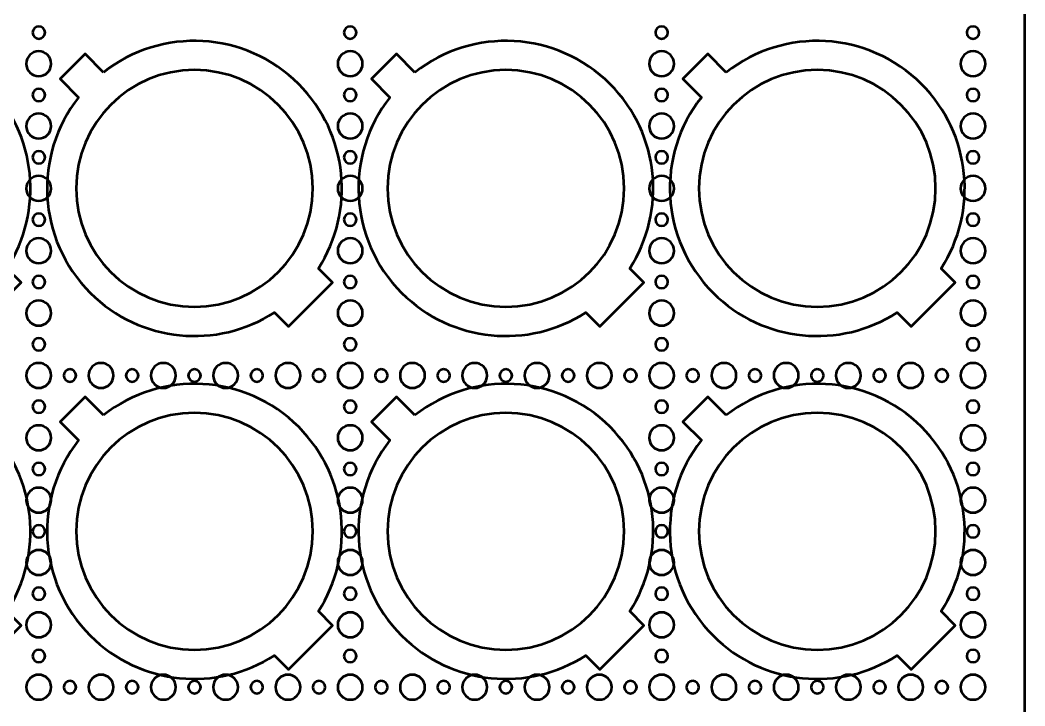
# Model space of a CAD drawing. Header units: centimetres. Extents: x -25 to 25, y -21 to 21.
# Drawn here: x 0.8 to 25, y -4.2 to 12.3 of the extents above; entities that cross this region are included whole.
import ezdxf

# ---------------------------------------------------------------- set-up
doc = ezdxf.new("R2010")
doc.units = ezdxf.units.CM
doc.header["$MEASUREMENT"] = 0
doc.layers.add('Layer 1', color=7, linetype='Continuous')

msp = doc.modelspace()

# ---------------------------------------------------------------- linework, layer by layer
at = {"layer": 'Layer 1', "lineweight": 53}
msp.add_lwpolyline([(-25, -21), (25, -21), (25, 21), (-25, 21), (-25, -21)], close=True, dxfattribs=at)
at = {"layer": 'Layer 1', "color": 5, "lineweight": 53}
for points in [[(-4.69173, 11.04277), (-3.29855, 12.13891), (-1.27441, 12.04488), (0.01024, 10.76023), (0.01024, 10.76023), (1.21464, 9.55583), (1.37247, 7.70146), (0.48425, 6.32641), (0.48425, 6.32641), (0.48425, 6.32641), (0.8234, 5.98726), (0.8234, 5.98726), (0.8234, 5.98726), (0.8234, 5.98726), (-0.23726, 4.9266), (-0.23726, 4.9266), (-0.23726, 4.9266), (-0.23726, 4.9266), (-0.57641, 5.26575), (-0.57641, 5.26575), (-0.57641, 5.26575), (-1.95146, 4.37753), (-3.80582, 4.53538), (-5.01022, 5.73977), (-5.01022, 5.73977), (-6.29487, 7.02442), (-6.38891, 9.04855), (-5.29277, 10.44173), (-5.29277, 10.44173), (-5.29277, 10.44173), (-5.735, 10.88396), (-5.735, 10.88396), (-5.735, 10.88396), (-5.735, 10.88396), (-5.13396, 11.485), (-5.13396, 11.485), (-5.13396, 11.485), (-5.13396, 11.485), (-4.69173, 11.04277), (-4.69173, 11.04277)], [(2.80827, 11.04277), (4.20145, 12.13891), (6.22559, 12.04488), (7.51024, 10.76023), (7.51024, 10.76023), (8.71464, 9.55583), (8.87247, 7.70146), (7.98425, 6.32641), (7.98425, 6.32641), (7.98425, 6.32641), (8.3234, 5.98726), (8.3234, 5.98726), (8.3234, 5.98726), (8.3234, 5.98726), (7.26274, 4.9266), (7.26274, 4.9266), (7.26274, 4.9266), (7.26274, 4.9266), (6.92359, 5.26575), (6.92359, 5.26575), (6.92359, 5.26575), (5.54854, 4.37753), (3.69418, 4.53538), (2.48978, 5.73977), (2.48978, 5.73977), (1.20513, 7.02442), (1.11109, 9.04855), (2.20723, 10.44173), (2.20723, 10.44173), (2.20723, 10.44173), (1.765, 10.88396), (1.765, 10.88396), (1.765, 10.88396), (1.765, 10.88396), (2.36604, 11.485), (2.36604, 11.485), (2.36604, 11.485), (2.36604, 11.485), (2.80827, 11.04277), (2.80827, 11.04277)], [(10.30827, 11.04277), (11.70145, 12.13891), (13.72559, 12.04488), (15.01024, 10.76023), (15.01024, 10.76023), (16.21464, 9.55583), (16.37247, 7.70146), (15.48425, 6.32641), (15.48425, 6.32641), (15.48425, 6.32641), (15.8234, 5.98726), (15.8234, 5.98726), (15.8234, 5.98726), (15.8234, 5.98726), (14.76274, 4.9266), (14.76274, 4.9266), (14.76274, 4.9266), (14.76274, 4.9266), (14.42359, 5.26575), (14.42359, 5.26575), (14.42359, 5.26575), (13.04854, 4.37753), (11.19418, 4.53538), (9.98978, 5.73977), (9.98978, 5.73977), (8.70513, 7.02442), (8.61109, 9.04855), (9.70723, 10.44173), (9.70723, 10.44173), (9.70723, 10.44173), (9.265, 10.88396), (9.265, 10.88396), (9.265, 10.88396), (9.265, 10.88396), (9.86604, 11.485), (9.86604, 11.485), (9.86604, 11.485), (9.86604, 11.485), (10.30827, 11.04277), (10.30827, 11.04277)], [(17.80827, 11.04277), (19.20145, 12.13891), (21.22559, 12.04488), (22.51024, 10.76023), (22.51024, 10.76023), (23.71464, 9.55583), (23.87247, 7.70146), (22.98425, 6.32641), (22.98425, 6.32641), (22.98425, 6.32641), (23.3234, 5.98726), (23.3234, 5.98726), (23.3234, 5.98726), (23.3234, 5.98726), (22.26274, 4.9266), (22.26274, 4.9266), (22.26274, 4.9266), (22.26274, 4.9266), (21.92359, 5.26575), (21.92359, 5.26575), (21.92359, 5.26575), (20.54854, 4.37753), (18.69418, 4.53538), (17.48978, 5.73977), (17.48978, 5.73977), (16.20513, 7.02442), (16.11109, 9.04855), (17.20723, 10.44173), (17.20723, 10.44173), (17.20723, 10.44173), (16.765, 10.88396), (16.765, 10.88396), (16.765, 10.88396), (16.765, 10.88396), (17.36604, 11.485), (17.36604, 11.485), (17.36604, 11.485), (17.36604, 11.485), (17.80827, 11.04277), (17.80827, 11.04277)], [(-4.69173, 2.79277), (-3.29855, 3.88891), (-1.27441, 3.79488), (0.01024, 2.51023), (0.01024, 2.51023), (1.21464, 1.30583), (1.37247, -0.54854), (0.48425, -1.92359), (0.48425, -1.92359), (0.48425, -1.92359), (0.8234, -2.26274), (0.8234, -2.26274), (0.8234, -2.26274), (0.8234, -2.26274), (-0.23726, -3.3234), (-0.23726, -3.3234), (-0.23726, -3.3234), (-0.23726, -3.3234), (-0.57641, -2.98425), (-0.57641, -2.98425), (-0.57641, -2.98425), (-1.95146, -3.87247), (-3.80582, -3.71462), (-5.01022, -2.51023), (-5.01022, -2.51023), (-6.29487, -1.22558), (-6.38891, 0.79855), (-5.29277, 2.19173), (-5.29277, 2.19173), (-5.29277, 2.19173), (-5.735, 2.63396), (-5.735, 2.63396), (-5.735, 2.63396), (-5.735, 2.63396), (-5.13396, 3.235), (-5.13396, 3.235), (-5.13396, 3.235), (-5.13396, 3.235), (-4.69173, 2.79277), (-4.69173, 2.79277)], [(2.80827, 2.79277), (4.20145, 3.88891), (6.22559, 3.79488), (7.51024, 2.51023), (7.51024, 2.51023), (8.71464, 1.30583), (8.87247, -0.54854), (7.98425, -1.92359), (7.98425, -1.92359), (7.98425, -1.92359), (8.3234, -2.26274), (8.3234, -2.26274), (8.3234, -2.26274), (8.3234, -2.26274), (7.26274, -3.3234), (7.26274, -3.3234), (7.26274, -3.3234), (7.26274, -3.3234), (6.92359, -2.98425), (6.92359, -2.98425), (6.92359, -2.98425), (5.54854, -3.87247), (3.69418, -3.71462), (2.48978, -2.51023), (2.48978, -2.51023), (1.20513, -1.22558), (1.11109, 0.79855), (2.20723, 2.19173), (2.20723, 2.19173), (2.20723, 2.19173), (1.765, 2.63396), (1.765, 2.63396), (1.765, 2.63396), (1.765, 2.63396), (2.36604, 3.235), (2.36604, 3.235), (2.36604, 3.235), (2.36604, 3.235), (2.80827, 2.79277), (2.80827, 2.79277)], [(10.30827, 2.79277), (11.70145, 3.88891), (13.72559, 3.79488), (15.01024, 2.51023), (15.01024, 2.51023), (16.21464, 1.30583), (16.37247, -0.54854), (15.48425, -1.92359), (15.48425, -1.92359), (15.48425, -1.92359), (15.8234, -2.26274), (15.8234, -2.26274), (15.8234, -2.26274), (15.8234, -2.26274), (14.76274, -3.3234), (14.76274, -3.3234), (14.76274, -3.3234), (14.76274, -3.3234), (14.42359, -2.98425), (14.42359, -2.98425), (14.42359, -2.98425), (13.04854, -3.87247), (11.19418, -3.71462), (9.98978, -2.51023), (9.98978, -2.51023), (8.70513, -1.22558), (8.61109, 0.79855), (9.70723, 2.19173), (9.70723, 2.19173), (9.70723, 2.19173), (9.265, 2.63396), (9.265, 2.63396), (9.265, 2.63396), (9.265, 2.63396), (9.86604, 3.235), (9.86604, 3.235), (9.86604, 3.235), (9.86604, 3.235), (10.30827, 2.79277), (10.30827, 2.79277)], [(17.80827, 2.79277), (19.20145, 3.88891), (21.22559, 3.79488), (22.51024, 2.51023), (22.51024, 2.51023), (23.71464, 1.30583), (23.87247, -0.54854), (22.98425, -1.92359), (22.98425, -1.92359), (22.98425, -1.92359), (23.3234, -2.26274), (23.3234, -2.26274), (23.3234, -2.26274), (23.3234, -2.26274), (22.26274, -3.3234), (22.26274, -3.3234), (22.26274, -3.3234), (22.26274, -3.3234), (21.92359, -2.98425), (21.92359, -2.98425), (21.92359, -2.98425), (20.54854, -3.87247), (18.69418, -3.71462), (17.48978, -2.51023), (17.48978, -2.51023), (16.20513, -1.22558), (16.11109, 0.79855), (17.20723, 2.19173), (17.20723, 2.19173), (17.20723, 2.19173), (16.765, 2.63396), (16.765, 2.63396), (16.765, 2.63396), (16.765, 2.63396), (17.36604, 3.235), (17.36604, 3.235), (17.36604, 3.235), (17.36604, 3.235), (17.80827, 2.79277), (17.80827, 2.79277)]]:
    msp.add_open_spline(points, degree=3, knots=[0, 0, 0, 0, 0.09090909, 0.09090909, 0.09090909, 0.09090909, 0.18181818, 0.18181818, 0.18181818, 0.18181818, 0.27272727, 0.27272727, 0.27272727, 0.27272727, 0.36363636, 0.36363636, 0.36363636, 0.36363636, 0.45454545, 0.45454545, 0.45454545, 0.45454545, 0.54545455, 0.54545455, 0.54545455, 0.54545455, 0.63636364, 0.63636364, 0.63636364, 0.63636364, 0.72727273, 0.72727273, 0.72727273, 0.72727273, 0.81818182, 0.81818182, 0.81818182, 0.81818182, 1, 1, 1, 1], dxfattribs=at)
at = {"layer": 'Layer 1', "lineweight": 53}
for points in [[(1.1, 12), (1.1, 12.08284), (1.16716, 12.15), (1.25, 12.15), (1.25, 12.15), (1.33284, 12.15), (1.4, 12.08284), (1.4, 12), (1.4, 12), (1.4, 11.91716), (1.33284, 11.85), (1.25, 11.85), (1.25, 11.85), (1.16716, 11.85), (1.1, 11.91716), (1.1, 12)], [(8.6, 12), (8.6, 12.08284), (8.66716, 12.15), (8.75, 12.15), (8.75, 12.15), (8.83284, 12.15), (8.9, 12.08284), (8.9, 12), (8.9, 12), (8.9, 11.91716), (8.83284, 11.85), (8.75, 11.85), (8.75, 11.85), (8.66716, 11.85), (8.6, 11.91716), (8.6, 12)], [(16.1, 12), (16.1, 12.08284), (16.16716, 12.15), (16.25, 12.15), (16.25, 12.15), (16.33284, 12.15), (16.4, 12.08284), (16.4, 12), (16.4, 12), (16.4, 11.91716), (16.33284, 11.85), (16.25, 11.85), (16.25, 11.85), (16.16716, 11.85), (16.1, 11.91716), (16.1, 12)], [(23.6, 12), (23.6, 12.08284), (23.66716, 12.15), (23.75, 12.15), (23.75, 12.15), (23.83284, 12.15), (23.9, 12.08284), (23.9, 12), (23.9, 12), (23.9, 11.91716), (23.83284, 11.85), (23.75, 11.85), (23.75, 11.85), (23.66716, 11.85), (23.6, 11.91716), (23.6, 12)], [(0.95, 11.25), (0.95, 11.41569), (1.08431, 11.55), (1.25, 11.55), (1.25, 11.55), (1.41569, 11.55), (1.55, 11.41569), (1.55, 11.25), (1.55, 11.25), (1.55, 11.08431), (1.41569, 10.95), (1.25, 10.95), (1.25, 10.95), (1.08431, 10.95), (0.95, 11.08431), (0.95, 11.25)], [(8.45, 11.25), (8.45, 11.41569), (8.58431, 11.55), (8.75, 11.55), (8.75, 11.55), (8.91569, 11.55), (9.05, 11.41569), (9.05, 11.25), (9.05, 11.25), (9.05, 11.08431), (8.91569, 10.95), (8.75, 10.95), (8.75, 10.95), (8.58431, 10.95), (8.45, 11.08431), (8.45, 11.25)], [(15.95, 11.25), (15.95, 11.41569), (16.08431, 11.55), (16.25, 11.55), (16.25, 11.55), (16.41569, 11.55), (16.55, 11.41569), (16.55, 11.25), (16.55, 11.25), (16.55, 11.08431), (16.41569, 10.95), (16.25, 10.95), (16.25, 10.95), (16.08431, 10.95), (15.95, 11.08431), (15.95, 11.25)], [(23.45, 11.25), (23.45, 11.41569), (23.58431, 11.55), (23.75, 11.55), (23.75, 11.55), (23.91569, 11.55), (24.05, 11.41569), (24.05, 11.25), (24.05, 11.25), (24.05, 11.08431), (23.91569, 10.95), (23.75, 10.95), (23.75, 10.95), (23.58431, 10.95), (23.45, 11.08431), (23.45, 11.25)], [(5.00001, 11.1), (6.57402, 11.1), (7.85001, 9.82401), (7.85001, 8.25), (7.85001, 8.25), (7.85001, 6.67599), (6.57402, 5.4), (5.00001, 5.4), (5.00001, 5.4), (3.426, 5.4), (2.15001, 6.67599), (2.15001, 8.25), (2.15001, 8.25), (2.15001, 9.82401), (3.426, 11.1), (5.00001, 11.1)], [(12.50001, 11.1), (14.07402, 11.1), (15.35001, 9.82401), (15.35001, 8.25), (15.35001, 8.25), (15.35001, 6.67599), (14.07402, 5.4), (12.50001, 5.4), (12.50001, 5.4), (10.926, 5.4), (9.65001, 6.67599), (9.65001, 8.25), (9.65001, 8.25), (9.65001, 9.82401), (10.926, 11.1), (12.50001, 11.1)], [(20.00001, 11.1), (21.57402, 11.1), (22.85001, 9.82401), (22.85001, 8.25), (22.85001, 8.25), (22.85001, 6.67599), (21.57402, 5.4), (20.00001, 5.4), (20.00001, 5.4), (18.426, 5.4), (17.15001, 6.67599), (17.15001, 8.25), (17.15001, 8.25), (17.15001, 9.82401), (18.426, 11.1), (20.00001, 11.1)], [(1.1, 10.5), (1.1, 10.58284), (1.16716, 10.65), (1.25, 10.65), (1.25, 10.65), (1.33284, 10.65), (1.4, 10.58284), (1.4, 10.5), (1.4, 10.5), (1.4, 10.41716), (1.33284, 10.35), (1.25, 10.35), (1.25, 10.35), (1.16716, 10.35), (1.1, 10.41716), (1.1, 10.5)], [(8.6, 10.5), (8.6, 10.58284), (8.66716, 10.65), (8.75, 10.65), (8.75, 10.65), (8.83284, 10.65), (8.9, 10.58284), (8.9, 10.5), (8.9, 10.5), (8.9, 10.41716), (8.83284, 10.35), (8.75, 10.35), (8.75, 10.35), (8.66716, 10.35), (8.6, 10.41716), (8.6, 10.5)], [(16.1, 10.5), (16.1, 10.58284), (16.16716, 10.65), (16.25, 10.65), (16.25, 10.65), (16.33284, 10.65), (16.4, 10.58284), (16.4, 10.5), (16.4, 10.5), (16.4, 10.41716), (16.33284, 10.35), (16.25, 10.35), (16.25, 10.35), (16.16716, 10.35), (16.1, 10.41716), (16.1, 10.5)], [(23.6, 10.5), (23.6, 10.58284), (23.66716, 10.65), (23.75, 10.65), (23.75, 10.65), (23.83284, 10.65), (23.9, 10.58284), (23.9, 10.5), (23.9, 10.5), (23.9, 10.41716), (23.83284, 10.35), (23.75, 10.35), (23.75, 10.35), (23.66716, 10.35), (23.6, 10.41716), (23.6, 10.5)], [(0.95, 9.75), (0.95, 9.91569), (1.08431, 10.05), (1.25, 10.05), (1.25, 10.05), (1.41569, 10.05), (1.55, 9.91569), (1.55, 9.75), (1.55, 9.75), (1.55, 9.58431), (1.41569, 9.45), (1.25, 9.45), (1.25, 9.45), (1.08431, 9.45), (0.95, 9.58431), (0.95, 9.75)], [(8.45, 9.75), (8.45, 9.91569), (8.58431, 10.05), (8.75, 10.05), (8.75, 10.05), (8.91569, 10.05), (9.05, 9.91569), (9.05, 9.75), (9.05, 9.75), (9.05, 9.58431), (8.91569, 9.45), (8.75, 9.45), (8.75, 9.45), (8.58431, 9.45), (8.45, 9.58431), (8.45, 9.75)], [(15.95, 9.75), (15.95, 9.91569), (16.08431, 10.05), (16.25, 10.05), (16.25, 10.05), (16.41569, 10.05), (16.55, 9.91569), (16.55, 9.75), (16.55, 9.75), (16.55, 9.58431), (16.41569, 9.45), (16.25, 9.45), (16.25, 9.45), (16.08431, 9.45), (15.95, 9.58431), (15.95, 9.75)], [(23.45, 9.75), (23.45, 9.91569), (23.58431, 10.05), (23.75, 10.05), (23.75, 10.05), (23.91569, 10.05), (24.05, 9.91569), (24.05, 9.75), (24.05, 9.75), (24.05, 9.58431), (23.91569, 9.45), (23.75, 9.45), (23.75, 9.45), (23.58431, 9.45), (23.45, 9.58431), (23.45, 9.75)], [(1.1, 9), (1.1, 9.08284), (1.16716, 9.15), (1.25, 9.15), (1.25, 9.15), (1.33284, 9.15), (1.4, 9.08284), (1.4, 9), (1.4, 9), (1.4, 8.91716), (1.33284, 8.85), (1.25, 8.85), (1.25, 8.85), (1.16716, 8.85), (1.1, 8.91716), (1.1, 9)], [(8.6, 9), (8.6, 9.08284), (8.66716, 9.15), (8.75, 9.15), (8.75, 9.15), (8.83284, 9.15), (8.9, 9.08284), (8.9, 9), (8.9, 9), (8.9, 8.91716), (8.83284, 8.85), (8.75, 8.85), (8.75, 8.85), (8.66716, 8.85), (8.6, 8.91716), (8.6, 9)], [(16.1, 9), (16.1, 9.08284), (16.16716, 9.15), (16.25, 9.15), (16.25, 9.15), (16.33284, 9.15), (16.4, 9.08284), (16.4, 9), (16.4, 9), (16.4, 8.91716), (16.33284, 8.85), (16.25, 8.85), (16.25, 8.85), (16.16716, 8.85), (16.1, 8.91716), (16.1, 9)], [(23.6, 9), (23.6, 9.08284), (23.66716, 9.15), (23.75, 9.15), (23.75, 9.15), (23.83284, 9.15), (23.9, 9.08284), (23.9, 9), (23.9, 9), (23.9, 8.91716), (23.83284, 8.85), (23.75, 8.85), (23.75, 8.85), (23.66716, 8.85), (23.6, 8.91716), (23.6, 9)], [(0.95, 8.25), (0.95, 8.41569), (1.08431, 8.55), (1.25, 8.55), (1.25, 8.55), (1.41569, 8.55), (1.55, 8.41569), (1.55, 8.25), (1.55, 8.25), (1.55, 8.08431), (1.41569, 7.95), (1.25, 7.95), (1.25, 7.95), (1.08431, 7.95), (0.95, 8.08431), (0.95, 8.25)], [(8.45, 8.25), (8.45, 8.41569), (8.58431, 8.55), (8.75, 8.55), (8.75, 8.55), (8.91569, 8.55), (9.05, 8.41569), (9.05, 8.25), (9.05, 8.25), (9.05, 8.08431), (8.91569, 7.95), (8.75, 7.95), (8.75, 7.95), (8.58431, 7.95), (8.45, 8.08431), (8.45, 8.25)], [(15.95, 8.25), (15.95, 8.41569), (16.08431, 8.55), (16.25, 8.55), (16.25, 8.55), (16.41569, 8.55), (16.55, 8.41569), (16.55, 8.25), (16.55, 8.25), (16.55, 8.08431), (16.41569, 7.95), (16.25, 7.95), (16.25, 7.95), (16.08431, 7.95), (15.95, 8.08431), (15.95, 8.25)], [(23.45, 8.25), (23.45, 8.41569), (23.58431, 8.55), (23.75, 8.55), (23.75, 8.55), (23.91569, 8.55), (24.05, 8.41569), (24.05, 8.25), (24.05, 8.25), (24.05, 8.08431), (23.91569, 7.95), (23.75, 7.95), (23.75, 7.95), (23.58431, 7.95), (23.45, 8.08431), (23.45, 8.25)], [(1.1, 7.5), (1.1, 7.58284), (1.16716, 7.65), (1.25, 7.65), (1.25, 7.65), (1.33284, 7.65), (1.4, 7.58284), (1.4, 7.5), (1.4, 7.5), (1.4, 7.41716), (1.33284, 7.35), (1.25, 7.35), (1.25, 7.35), (1.16716, 7.35), (1.1, 7.41716), (1.1, 7.5)], [(8.6, 7.5), (8.6, 7.58284), (8.66716, 7.65), (8.75, 7.65), (8.75, 7.65), (8.83284, 7.65), (8.9, 7.58284), (8.9, 7.5), (8.9, 7.5), (8.9, 7.41716), (8.83284, 7.35), (8.75, 7.35), (8.75, 7.35), (8.66716, 7.35), (8.6, 7.41716), (8.6, 7.5)], [(16.1, 7.5), (16.1, 7.58284), (16.16716, 7.65), (16.25, 7.65), (16.25, 7.65), (16.33284, 7.65), (16.4, 7.58284), (16.4, 7.5), (16.4, 7.5), (16.4, 7.41716), (16.33284, 7.35), (16.25, 7.35), (16.25, 7.35), (16.16716, 7.35), (16.1, 7.41716), (16.1, 7.5)], [(23.6, 7.5), (23.6, 7.58284), (23.66716, 7.65), (23.75, 7.65), (23.75, 7.65), (23.83284, 7.65), (23.9, 7.58284), (23.9, 7.5), (23.9, 7.5), (23.9, 7.41716), (23.83284, 7.35), (23.75, 7.35), (23.75, 7.35), (23.66716, 7.35), (23.6, 7.41716), (23.6, 7.5)], [(0.95, 6.75), (0.95, 6.91569), (1.08431, 7.05), (1.25, 7.05), (1.25, 7.05), (1.41569, 7.05), (1.55, 6.91569), (1.55, 6.75), (1.55, 6.75), (1.55, 6.58431), (1.41569, 6.45), (1.25, 6.45), (1.25, 6.45), (1.08431, 6.45), (0.95, 6.58431), (0.95, 6.75)], [(8.45, 6.75), (8.45, 6.91569), (8.58431, 7.05), (8.75, 7.05), (8.75, 7.05), (8.91569, 7.05), (9.05, 6.91569), (9.05, 6.75), (9.05, 6.75), (9.05, 6.58431), (8.91569, 6.45), (8.75, 6.45), (8.75, 6.45), (8.58431, 6.45), (8.45, 6.58431), (8.45, 6.75)], [(15.95, 6.75), (15.95, 6.91569), (16.08431, 7.05), (16.25, 7.05), (16.25, 7.05), (16.41569, 7.05), (16.55, 6.91569), (16.55, 6.75), (16.55, 6.75), (16.55, 6.58431), (16.41569, 6.45), (16.25, 6.45), (16.25, 6.45), (16.08431, 6.45), (15.95, 6.58431), (15.95, 6.75)], [(23.45, 6.75), (23.45, 6.91569), (23.58431, 7.05), (23.75, 7.05), (23.75, 7.05), (23.91569, 7.05), (24.05, 6.91569), (24.05, 6.75), (24.05, 6.75), (24.05, 6.58431), (23.91569, 6.45), (23.75, 6.45), (23.75, 6.45), (23.58431, 6.45), (23.45, 6.58431), (23.45, 6.75)], [(1.1, 6), (1.1, 6.08284), (1.16716, 6.15), (1.25, 6.15), (1.25, 6.15), (1.33284, 6.15), (1.4, 6.08284), (1.4, 6), (1.4, 6), (1.4, 5.91716), (1.33284, 5.85), (1.25, 5.85), (1.25, 5.85), (1.16716, 5.85), (1.1, 5.91716), (1.1, 6)], [(8.6, 6), (8.6, 6.08284), (8.66716, 6.15), (8.75, 6.15), (8.75, 6.15), (8.83284, 6.15), (8.9, 6.08284), (8.9, 6), (8.9, 6), (8.9, 5.91716), (8.83284, 5.85), (8.75, 5.85), (8.75, 5.85), (8.66716, 5.85), (8.6, 5.91716), (8.6, 6)], [(16.1, 6), (16.1, 6.08284), (16.16716, 6.15), (16.25, 6.15), (16.25, 6.15), (16.33284, 6.15), (16.4, 6.08284), (16.4, 6), (16.4, 6), (16.4, 5.91716), (16.33284, 5.85), (16.25, 5.85), (16.25, 5.85), (16.16716, 5.85), (16.1, 5.91716), (16.1, 6)], [(23.6, 6), (23.6, 6.08284), (23.66716, 6.15), (23.75, 6.15), (23.75, 6.15), (23.83284, 6.15), (23.9, 6.08284), (23.9, 6), (23.9, 6), (23.9, 5.91716), (23.83284, 5.85), (23.75, 5.85), (23.75, 5.85), (23.66716, 5.85), (23.6, 5.91716), (23.6, 6)], [(0.95, 5.25), (0.95, 5.41569), (1.08431, 5.55), (1.25, 5.55), (1.25, 5.55), (1.41569, 5.55), (1.55, 5.41569), (1.55, 5.25), (1.55, 5.25), (1.55, 5.08431), (1.41569, 4.95), (1.25, 4.95), (1.25, 4.95), (1.08431, 4.95), (0.95, 5.08431), (0.95, 5.25)], [(8.45, 5.25), (8.45, 5.41569), (8.58431, 5.55), (8.75, 5.55), (8.75, 5.55), (8.91569, 5.55), (9.05, 5.41569), (9.05, 5.25), (9.05, 5.25), (9.05, 5.08431), (8.91569, 4.95), (8.75, 4.95), (8.75, 4.95), (8.58431, 4.95), (8.45, 5.08431), (8.45, 5.25)], [(15.95, 5.25), (15.95, 5.41569), (16.08431, 5.55), (16.25, 5.55), (16.25, 5.55), (16.41569, 5.55), (16.55, 5.41569), (16.55, 5.25), (16.55, 5.25), (16.55, 5.08431), (16.41569, 4.95), (16.25, 4.95), (16.25, 4.95), (16.08431, 4.95), (15.95, 5.08431), (15.95, 5.25)], [(23.45, 5.25), (23.45, 5.41569), (23.58431, 5.55), (23.75, 5.55), (23.75, 5.55), (23.91569, 5.55), (24.05, 5.41569), (24.05, 5.25), (24.05, 5.25), (24.05, 5.08431), (23.91569, 4.95), (23.75, 4.95), (23.75, 4.95), (23.58431, 4.95), (23.45, 5.08431), (23.45, 5.25)], [(1.1, 4.5), (1.1, 4.58284), (1.16716, 4.65), (1.25, 4.65), (1.25, 4.65), (1.33284, 4.65), (1.4, 4.58284), (1.4, 4.5), (1.4, 4.5), (1.4, 4.41716), (1.33284, 4.35), (1.25, 4.35), (1.25, 4.35), (1.16716, 4.35), (1.1, 4.41716), (1.1, 4.5)], [(8.6, 4.5), (8.6, 4.58284), (8.66716, 4.65), (8.75, 4.65), (8.75, 4.65), (8.83284, 4.65), (8.9, 4.58284), (8.9, 4.5), (8.9, 4.5), (8.9, 4.41716), (8.83284, 4.35), (8.75, 4.35), (8.75, 4.35), (8.66716, 4.35), (8.6, 4.41716), (8.6, 4.5)], [(16.1, 4.5), (16.1, 4.58284), (16.16716, 4.65), (16.25, 4.65), (16.25, 4.65), (16.33284, 4.65), (16.4, 4.58284), (16.4, 4.5), (16.4, 4.5), (16.4, 4.41716), (16.33284, 4.35), (16.25, 4.35), (16.25, 4.35), (16.16716, 4.35), (16.1, 4.41716), (16.1, 4.5)], [(23.6, 4.5), (23.6, 4.58284), (23.66716, 4.65), (23.75, 4.65), (23.75, 4.65), (23.83284, 4.65), (23.9, 4.58284), (23.9, 4.5), (23.9, 4.5), (23.9, 4.41716), (23.83284, 4.35), (23.75, 4.35), (23.75, 4.35), (23.66716, 4.35), (23.6, 4.41716), (23.6, 4.5)], [(1.25, 4.05), (1.41569, 4.05), (1.55, 3.91569), (1.55, 3.75), (1.55, 3.75), (1.55, 3.58431), (1.41569, 3.45), (1.25, 3.45), (1.25, 3.45), (1.08431, 3.45), (0.95, 3.58431), (0.95, 3.75), (0.95, 3.75), (0.95, 3.91569), (1.08431, 4.05), (1.25, 4.05)], [(2, 3.9), (2.08284, 3.9), (2.15, 3.83284), (2.15, 3.75), (2.15, 3.75), (2.15, 3.66716), (2.08284, 3.6), (2, 3.6), (2, 3.6), (1.91716, 3.6), (1.85, 3.66716), (1.85, 3.75), (1.85, 3.75), (1.85, 3.83284), (1.91716, 3.9), (2, 3.9)], [(2.75, 4.05), (2.91569, 4.05), (3.05, 3.91569), (3.05, 3.75), (3.05, 3.75), (3.05, 3.58431), (2.91569, 3.45), (2.75, 3.45), (2.75, 3.45), (2.58431, 3.45), (2.45, 3.58431), (2.45, 3.75), (2.45, 3.75), (2.45, 3.91569), (2.58431, 4.05), (2.75, 4.05)], [(3.5, 3.9), (3.58284, 3.9), (3.65, 3.83284), (3.65, 3.75), (3.65, 3.75), (3.65, 3.66716), (3.58284, 3.6), (3.5, 3.6), (3.5, 3.6), (3.41716, 3.6), (3.35, 3.66716), (3.35, 3.75), (3.35, 3.75), (3.35, 3.83284), (3.41716, 3.9), (3.5, 3.9)], [(4.25, 4.05), (4.41569, 4.05), (4.55, 3.91569), (4.55, 3.75), (4.55, 3.75), (4.55, 3.58431), (4.41569, 3.45), (4.25, 3.45), (4.25, 3.45), (4.08431, 3.45), (3.95, 3.58431), (3.95, 3.75), (3.95, 3.75), (3.95, 3.91569), (4.08431, 4.05), (4.25, 4.05)], [(5, 3.9), (5.08284, 3.9), (5.15, 3.83284), (5.15, 3.75), (5.15, 3.75), (5.15, 3.66716), (5.08284, 3.6), (5, 3.6), (5, 3.6), (4.91716, 3.6), (4.85, 3.66716), (4.85, 3.75), (4.85, 3.75), (4.85, 3.83284), (4.91716, 3.9), (5, 3.9)], [(5.75, 4.05), (5.91569, 4.05), (6.05, 3.91569), (6.05, 3.75), (6.05, 3.75), (6.05, 3.58431), (5.91569, 3.45), (5.75, 3.45), (5.75, 3.45), (5.58431, 3.45), (5.45, 3.58431), (5.45, 3.75), (5.45, 3.75), (5.45, 3.91569), (5.58431, 4.05), (5.75, 4.05)], [(6.5, 3.9), (6.58284, 3.9), (6.65, 3.83284), (6.65, 3.75), (6.65, 3.75), (6.65, 3.66716), (6.58284, 3.6), (6.5, 3.6), (6.5, 3.6), (6.41716, 3.6), (6.35, 3.66716), (6.35, 3.75), (6.35, 3.75), (6.35, 3.83284), (6.41716, 3.9), (6.5, 3.9)], [(7.25, 4.05), (7.41569, 4.05), (7.55, 3.91569), (7.55, 3.75), (7.55, 3.75), (7.55, 3.58431), (7.41569, 3.45), (7.25, 3.45), (7.25, 3.45), (7.08431, 3.45), (6.95, 3.58431), (6.95, 3.75), (6.95, 3.75), (6.95, 3.91569), (7.08431, 4.05), (7.25, 4.05)], [(8, 3.9), (8.08284, 3.9), (8.15, 3.83284), (8.15, 3.75), (8.15, 3.75), (8.15, 3.66716), (8.08284, 3.6), (8, 3.6), (8, 3.6), (7.91716, 3.6), (7.85, 3.66716), (7.85, 3.75), (7.85, 3.75), (7.85, 3.83284), (7.91716, 3.9), (8, 3.9)], [(8.75, 4.05), (8.91569, 4.05), (9.05, 3.91569), (9.05, 3.75), (9.05, 3.75), (9.05, 3.58431), (8.91569, 3.45), (8.75, 3.45), (8.75, 3.45), (8.58431, 3.45), (8.45, 3.58431), (8.45, 3.75), (8.45, 3.75), (8.45, 3.91569), (8.58431, 4.05), (8.75, 4.05)], [(9.5, 3.9), (9.58284, 3.9), (9.65, 3.83284), (9.65, 3.75), (9.65, 3.75), (9.65, 3.66716), (9.58284, 3.6), (9.5, 3.6), (9.5, 3.6), (9.41716, 3.6), (9.35, 3.66716), (9.35, 3.75), (9.35, 3.75), (9.35, 3.83284), (9.41716, 3.9), (9.5, 3.9)], [(10.25, 4.05), (10.41569, 4.05), (10.55, 3.91569), (10.55, 3.75), (10.55, 3.75), (10.55, 3.58431), (10.41569, 3.45), (10.25, 3.45), (10.25, 3.45), (10.08431, 3.45), (9.95, 3.58431), (9.95, 3.75), (9.95, 3.75), (9.95, 3.91569), (10.08431, 4.05), (10.25, 4.05)], [(11, 3.9), (11.08284, 3.9), (11.15, 3.83284), (11.15, 3.75), (11.15, 3.75), (11.15, 3.66716), (11.08284, 3.6), (11, 3.6), (11, 3.6), (10.91716, 3.6), (10.85, 3.66716), (10.85, 3.75), (10.85, 3.75), (10.85, 3.83284), (10.91716, 3.9), (11, 3.9)], [(11.75, 4.05), (11.91569, 4.05), (12.05, 3.91569), (12.05, 3.75), (12.05, 3.75), (12.05, 3.58431), (11.91569, 3.45), (11.75, 3.45), (11.75, 3.45), (11.58431, 3.45), (11.45, 3.58431), (11.45, 3.75), (11.45, 3.75), (11.45, 3.91569), (11.58431, 4.05), (11.75, 4.05)], [(12.5, 3.9), (12.58284, 3.9), (12.65, 3.83284), (12.65, 3.75), (12.65, 3.75), (12.65, 3.66716), (12.58284, 3.6), (12.5, 3.6), (12.5, 3.6), (12.41716, 3.6), (12.35, 3.66716), (12.35, 3.75), (12.35, 3.75), (12.35, 3.83284), (12.41716, 3.9), (12.5, 3.9)], [(13.25, 4.05), (13.41569, 4.05), (13.55, 3.91569), (13.55, 3.75), (13.55, 3.75), (13.55, 3.58431), (13.41569, 3.45), (13.25, 3.45), (13.25, 3.45), (13.08431, 3.45), (12.95, 3.58431), (12.95, 3.75), (12.95, 3.75), (12.95, 3.91569), (13.08431, 4.05), (13.25, 4.05)], [(14, 3.9), (14.08284, 3.9), (14.15, 3.83284), (14.15, 3.75), (14.15, 3.75), (14.15, 3.66716), (14.08284, 3.6), (14, 3.6), (14, 3.6), (13.91716, 3.6), (13.85, 3.66716), (13.85, 3.75), (13.85, 3.75), (13.85, 3.83284), (13.91716, 3.9), (14, 3.9)], [(14.75, 4.05), (14.91569, 4.05), (15.05, 3.91569), (15.05, 3.75), (15.05, 3.75), (15.05, 3.58431), (14.91569, 3.45), (14.75, 3.45), (14.75, 3.45), (14.58431, 3.45), (14.45, 3.58431), (14.45, 3.75), (14.45, 3.75), (14.45, 3.91569), (14.58431, 4.05), (14.75, 4.05)], [(15.5, 3.9), (15.58284, 3.9), (15.65, 3.83284), (15.65, 3.75), (15.65, 3.75), (15.65, 3.66716), (15.58284, 3.6), (15.5, 3.6), (15.5, 3.6), (15.41716, 3.6), (15.35, 3.66716), (15.35, 3.75), (15.35, 3.75), (15.35, 3.83284), (15.41716, 3.9), (15.5, 3.9)], [(16.25, 4.05), (16.41569, 4.05), (16.55, 3.91569), (16.55, 3.75), (16.55, 3.75), (16.55, 3.58431), (16.41569, 3.45), (16.25, 3.45), (16.25, 3.45), (16.08431, 3.45), (15.95, 3.58431), (15.95, 3.75), (15.95, 3.75), (15.95, 3.91569), (16.08431, 4.05), (16.25, 4.05)], [(17, 3.9), (17.08284, 3.9), (17.15, 3.83284), (17.15, 3.75), (17.15, 3.75), (17.15, 3.66716), (17.08284, 3.6), (17, 3.6), (17, 3.6), (16.91716, 3.6), (16.85, 3.66716), (16.85, 3.75), (16.85, 3.75), (16.85, 3.83284), (16.91716, 3.9), (17, 3.9)], [(17.75, 4.05), (17.91569, 4.05), (18.05, 3.91569), (18.05, 3.75), (18.05, 3.75), (18.05, 3.58431), (17.91569, 3.45), (17.75, 3.45), (17.75, 3.45), (17.58431, 3.45), (17.45, 3.58431), (17.45, 3.75), (17.45, 3.75), (17.45, 3.91569), (17.58431, 4.05), (17.75, 4.05)], [(18.5, 3.9), (18.58284, 3.9), (18.65, 3.83284), (18.65, 3.75), (18.65, 3.75), (18.65, 3.66716), (18.58284, 3.6), (18.5, 3.6), (18.5, 3.6), (18.41716, 3.6), (18.35, 3.66716), (18.35, 3.75), (18.35, 3.75), (18.35, 3.83284), (18.41716, 3.9), (18.5, 3.9)], [(19.25, 4.05), (19.41569, 4.05), (19.55, 3.91569), (19.55, 3.75), (19.55, 3.75), (19.55, 3.58431), (19.41569, 3.45), (19.25, 3.45), (19.25, 3.45), (19.08431, 3.45), (18.95, 3.58431), (18.95, 3.75), (18.95, 3.75), (18.95, 3.91569), (19.08431, 4.05), (19.25, 4.05)], [(20, 3.9), (20.08284, 3.9), (20.15, 3.83284), (20.15, 3.75), (20.15, 3.75), (20.15, 3.66716), (20.08284, 3.6), (20, 3.6), (20, 3.6), (19.91716, 3.6), (19.85, 3.66716), (19.85, 3.75), (19.85, 3.75), (19.85, 3.83284), (19.91716, 3.9), (20, 3.9)], [(20.75, 4.05), (20.91569, 4.05), (21.05, 3.91569), (21.05, 3.75), (21.05, 3.75), (21.05, 3.58431), (20.91569, 3.45), (20.75, 3.45), (20.75, 3.45), (20.58431, 3.45), (20.45, 3.58431), (20.45, 3.75), (20.45, 3.75), (20.45, 3.91569), (20.58431, 4.05), (20.75, 4.05)], [(21.5, 3.9), (21.58284, 3.9), (21.65, 3.83284), (21.65, 3.75), (21.65, 3.75), (21.65, 3.66716), (21.58284, 3.6), (21.5, 3.6), (21.5, 3.6), (21.41716, 3.6), (21.35, 3.66716), (21.35, 3.75), (21.35, 3.75), (21.35, 3.83284), (21.41716, 3.9), (21.5, 3.9)], [(22.25, 4.05), (22.41569, 4.05), (22.55, 3.91569), (22.55, 3.75), (22.55, 3.75), (22.55, 3.58431), (22.41569, 3.45), (22.25, 3.45), (22.25, 3.45), (22.08431, 3.45), (21.95, 3.58431), (21.95, 3.75), (21.95, 3.75), (21.95, 3.91569), (22.08431, 4.05), (22.25, 4.05)], [(23, 3.9), (23.08284, 3.9), (23.15, 3.83284), (23.15, 3.75), (23.15, 3.75), (23.15, 3.66716), (23.08284, 3.6), (23, 3.6), (23, 3.6), (22.91716, 3.6), (22.85, 3.66716), (22.85, 3.75), (22.85, 3.75), (22.85, 3.83284), (22.91716, 3.9), (23, 3.9)], [(23.75, 4.05), (23.91569, 4.05), (24.05, 3.91569), (24.05, 3.75), (24.05, 3.75), (24.05, 3.58431), (23.91569, 3.45), (23.75, 3.45), (23.75, 3.45), (23.58431, 3.45), (23.45, 3.58431), (23.45, 3.75), (23.45, 3.75), (23.45, 3.91569), (23.58431, 4.05), (23.75, 4.05)], [(1.1, 3), (1.1, 3.08284), (1.16716, 3.15), (1.25, 3.15), (1.25, 3.15), (1.33284, 3.15), (1.4, 3.08284), (1.4, 3), (1.4, 3), (1.4, 2.91716), (1.33284, 2.85), (1.25, 2.85), (1.25, 2.85), (1.16716, 2.85), (1.1, 2.91716), (1.1, 3)], [(8.6, 3), (8.6, 3.08284), (8.66716, 3.15), (8.75, 3.15), (8.75, 3.15), (8.83284, 3.15), (8.9, 3.08284), (8.9, 3), (8.9, 3), (8.9, 2.91716), (8.83284, 2.85), (8.75, 2.85), (8.75, 2.85), (8.66716, 2.85), (8.6, 2.91716), (8.6, 3)], [(16.1, 3), (16.1, 3.08284), (16.16716, 3.15), (16.25, 3.15), (16.25, 3.15), (16.33284, 3.15), (16.4, 3.08284), (16.4, 3), (16.4, 3), (16.4, 2.91716), (16.33284, 2.85), (16.25, 2.85), (16.25, 2.85), (16.16716, 2.85), (16.1, 2.91716), (16.1, 3)], [(23.6, 3), (23.6, 3.08284), (23.66716, 3.15), (23.75, 3.15), (23.75, 3.15), (23.83284, 3.15), (23.9, 3.08284), (23.9, 3), (23.9, 3), (23.9, 2.91716), (23.83284, 2.85), (23.75, 2.85), (23.75, 2.85), (23.66716, 2.85), (23.6, 2.91716), (23.6, 3)], [(5.00001, 2.85), (6.57402, 2.85), (7.85001, 1.57401), (7.85001, 0), (7.85001, 0), (7.85001, -1.57401), (6.57402, -2.85), (5.00001, -2.85), (5.00001, -2.85), (3.426, -2.85), (2.15001, -1.57401), (2.15001, 0), (2.15001, 0), (2.15001, 1.57401), (3.426, 2.85), (5.00001, 2.85)], [(12.50001, 2.85), (14.07402, 2.85), (15.35001, 1.57401), (15.35001, 0), (15.35001, 0), (15.35001, -1.57401), (14.07402, -2.85), (12.50001, -2.85), (12.50001, -2.85), (10.926, -2.85), (9.65001, -1.57401), (9.65001, 0), (9.65001, 0), (9.65001, 1.57401), (10.926, 2.85), (12.50001, 2.85)], [(20.00001, 2.85), (21.57402, 2.85), (22.85001, 1.57401), (22.85001, 0), (22.85001, 0), (22.85001, -1.57401), (21.57402, -2.85), (20.00001, -2.85), (20.00001, -2.85), (18.426, -2.85), (17.15001, -1.57401), (17.15001, 0), (17.15001, 0), (17.15001, 1.57401), (18.426, 2.85), (20.00001, 2.85)], [(0.95, 2.25), (0.95, 2.41569), (1.08431, 2.55), (1.25, 2.55), (1.25, 2.55), (1.41569, 2.55), (1.55, 2.41569), (1.55, 2.25), (1.55, 2.25), (1.55, 2.08431), (1.41569, 1.95), (1.25, 1.95), (1.25, 1.95), (1.08431, 1.95), (0.95, 2.08431), (0.95, 2.25)], [(8.45, 2.25), (8.45, 2.41569), (8.58431, 2.55), (8.75, 2.55), (8.75, 2.55), (8.91569, 2.55), (9.05, 2.41569), (9.05, 2.25), (9.05, 2.25), (9.05, 2.08431), (8.91569, 1.95), (8.75, 1.95), (8.75, 1.95), (8.58431, 1.95), (8.45, 2.08431), (8.45, 2.25)], [(15.95, 2.25), (15.95, 2.41569), (16.08431, 2.55), (16.25, 2.55), (16.25, 2.55), (16.41569, 2.55), (16.55, 2.41569), (16.55, 2.25), (16.55, 2.25), (16.55, 2.08431), (16.41569, 1.95), (16.25, 1.95), (16.25, 1.95), (16.08431, 1.95), (15.95, 2.08431), (15.95, 2.25)], [(23.45, 2.25), (23.45, 2.41569), (23.58431, 2.55), (23.75, 2.55), (23.75, 2.55), (23.91569, 2.55), (24.05, 2.41569), (24.05, 2.25), (24.05, 2.25), (24.05, 2.08431), (23.91569, 1.95), (23.75, 1.95), (23.75, 1.95), (23.58431, 1.95), (23.45, 2.08431), (23.45, 2.25)], [(1.1, 1.5), (1.1, 1.58284), (1.16716, 1.65), (1.25, 1.65), (1.25, 1.65), (1.33284, 1.65), (1.4, 1.58284), (1.4, 1.5), (1.4, 1.5), (1.4, 1.41716), (1.33284, 1.35), (1.25, 1.35), (1.25, 1.35), (1.16716, 1.35), (1.1, 1.41716), (1.1, 1.5)], [(8.6, 1.5), (8.6, 1.58284), (8.66716, 1.65), (8.75, 1.65), (8.75, 1.65), (8.83284, 1.65), (8.9, 1.58284), (8.9, 1.5), (8.9, 1.5), (8.9, 1.41716), (8.83284, 1.35), (8.75, 1.35), (8.75, 1.35), (8.66716, 1.35), (8.6, 1.41716), (8.6, 1.5)], [(16.1, 1.5), (16.1, 1.58284), (16.16716, 1.65), (16.25, 1.65), (16.25, 1.65), (16.33284, 1.65), (16.4, 1.58284), (16.4, 1.5), (16.4, 1.5), (16.4, 1.41716), (16.33284, 1.35), (16.25, 1.35), (16.25, 1.35), (16.16716, 1.35), (16.1, 1.41716), (16.1, 1.5)], [(23.6, 1.5), (23.6, 1.58284), (23.66716, 1.65), (23.75, 1.65), (23.75, 1.65), (23.83284, 1.65), (23.9, 1.58284), (23.9, 1.5), (23.9, 1.5), (23.9, 1.41716), (23.83284, 1.35), (23.75, 1.35), (23.75, 1.35), (23.66716, 1.35), (23.6, 1.41716), (23.6, 1.5)], [(0.95, 0.75), (0.95, 0.91569), (1.08431, 1.05), (1.25, 1.05), (1.25, 1.05), (1.41569, 1.05), (1.55, 0.91569), (1.55, 0.75), (1.55, 0.75), (1.55, 0.58431), (1.41569, 0.45), (1.25, 0.45), (1.25, 0.45), (1.08431, 0.45), (0.95, 0.58431), (0.95, 0.75)], [(8.45, 0.75), (8.45, 0.91569), (8.58431, 1.05), (8.75, 1.05), (8.75, 1.05), (8.91569, 1.05), (9.05, 0.91569), (9.05, 0.75), (9.05, 0.75), (9.05, 0.58431), (8.91569, 0.45), (8.75, 0.45), (8.75, 0.45), (8.58431, 0.45), (8.45, 0.58431), (8.45, 0.75)], [(15.95, 0.75), (15.95, 0.91569), (16.08431, 1.05), (16.25, 1.05), (16.25, 1.05), (16.41569, 1.05), (16.55, 0.91569), (16.55, 0.75), (16.55, 0.75), (16.55, 0.58431), (16.41569, 0.45), (16.25, 0.45), (16.25, 0.45), (16.08431, 0.45), (15.95, 0.58431), (15.95, 0.75)], [(23.45, 0.75), (23.45, 0.91569), (23.58431, 1.05), (23.75, 1.05), (23.75, 1.05), (23.91569, 1.05), (24.05, 0.91569), (24.05, 0.75), (24.05, 0.75), (24.05, 0.58431), (23.91569, 0.45), (23.75, 0.45), (23.75, 0.45), (23.58431, 0.45), (23.45, 0.58431), (23.45, 0.75)], [(1.1, 0), (1.1, 0.08284), (1.16716, 0.15), (1.25, 0.15), (1.25, 0.15), (1.33284, 0.15), (1.4, 0.08284), (1.4, 0), (1.4, 0), (1.4, -0.08284), (1.33284, -0.15), (1.25, -0.15), (1.25, -0.15), (1.16716, -0.15), (1.1, -0.08284), (1.1, 0)], [(8.6, 0), (8.6, 0.08284), (8.66716, 0.15), (8.75, 0.15), (8.75, 0.15), (8.83284, 0.15), (8.9, 0.08284), (8.9, 0), (8.9, 0), (8.9, -0.08284), (8.83284, -0.15), (8.75, -0.15), (8.75, -0.15), (8.66716, -0.15), (8.6, -0.08284), (8.6, 0)], [(16.1, 0), (16.1, 0.08284), (16.16716, 0.15), (16.25, 0.15), (16.25, 0.15), (16.33284, 0.15), (16.4, 0.08284), (16.4, 0), (16.4, 0), (16.4, -0.08284), (16.33284, -0.15), (16.25, -0.15), (16.25, -0.15), (16.16716, -0.15), (16.1, -0.08284), (16.1, 0)], [(23.6, 0), (23.6, 0.08284), (23.66716, 0.15), (23.75, 0.15), (23.75, 0.15), (23.83284, 0.15), (23.9, 0.08284), (23.9, 0), (23.9, 0), (23.9, -0.08284), (23.83284, -0.15), (23.75, -0.15), (23.75, -0.15), (23.66716, -0.15), (23.6, -0.08284), (23.6, 0)], [(0.95, -0.75), (0.95, -0.58431), (1.08431, -0.45), (1.25, -0.45), (1.25, -0.45), (1.41569, -0.45), (1.55, -0.58431), (1.55, -0.75), (1.55, -0.75), (1.55, -0.91569), (1.41569, -1.05), (1.25, -1.05), (1.25, -1.05), (1.08431, -1.05), (0.95, -0.91569), (0.95, -0.75)], [(8.45, -0.75), (8.45, -0.58431), (8.58431, -0.45), (8.75, -0.45), (8.75, -0.45), (8.91569, -0.45), (9.05, -0.58431), (9.05, -0.75), (9.05, -0.75), (9.05, -0.91569), (8.91569, -1.05), (8.75, -1.05), (8.75, -1.05), (8.58431, -1.05), (8.45, -0.91569), (8.45, -0.75)], [(15.95, -0.75), (15.95, -0.58431), (16.08431, -0.45), (16.25, -0.45), (16.25, -0.45), (16.41569, -0.45), (16.55, -0.58431), (16.55, -0.75), (16.55, -0.75), (16.55, -0.91569), (16.41569, -1.05), (16.25, -1.05), (16.25, -1.05), (16.08431, -1.05), (15.95, -0.91569), (15.95, -0.75)], [(23.45, -0.75), (23.45, -0.58431), (23.58431, -0.45), (23.75, -0.45), (23.75, -0.45), (23.91569, -0.45), (24.05, -0.58431), (24.05, -0.75), (24.05, -0.75), (24.05, -0.91569), (23.91569, -1.05), (23.75, -1.05), (23.75, -1.05), (23.58431, -1.05), (23.45, -0.91569), (23.45, -0.75)], [(1.1, -1.5), (1.1, -1.41716), (1.16716, -1.35), (1.25, -1.35), (1.25, -1.35), (1.33284, -1.35), (1.4, -1.41716), (1.4, -1.5), (1.4, -1.5), (1.4, -1.58284), (1.33284, -1.65), (1.25, -1.65), (1.25, -1.65), (1.16716, -1.65), (1.1, -1.58284), (1.1, -1.5)], [(8.6, -1.5), (8.6, -1.41716), (8.66716, -1.35), (8.75, -1.35), (8.75, -1.35), (8.83284, -1.35), (8.9, -1.41716), (8.9, -1.5), (8.9, -1.5), (8.9, -1.58284), (8.83284, -1.65), (8.75, -1.65), (8.75, -1.65), (8.66716, -1.65), (8.6, -1.58284), (8.6, -1.5)], [(16.1, -1.5), (16.1, -1.41716), (16.16716, -1.35), (16.25, -1.35), (16.25, -1.35), (16.33284, -1.35), (16.4, -1.41716), (16.4, -1.5), (16.4, -1.5), (16.4, -1.58284), (16.33284, -1.65), (16.25, -1.65), (16.25, -1.65), (16.16716, -1.65), (16.1, -1.58284), (16.1, -1.5)], [(23.6, -1.5), (23.6, -1.41716), (23.66716, -1.35), (23.75, -1.35), (23.75, -1.35), (23.83284, -1.35), (23.9, -1.41716), (23.9, -1.5), (23.9, -1.5), (23.9, -1.58284), (23.83284, -1.65), (23.75, -1.65), (23.75, -1.65), (23.66716, -1.65), (23.6, -1.58284), (23.6, -1.5)], [(0.95, -2.25), (0.95, -2.08431), (1.08431, -1.95), (1.25, -1.95), (1.25, -1.95), (1.41569, -1.95), (1.55, -2.08431), (1.55, -2.25), (1.55, -2.25), (1.55, -2.41569), (1.41569, -2.55), (1.25, -2.55), (1.25, -2.55), (1.08431, -2.55), (0.95, -2.41569), (0.95, -2.25)], [(8.45, -2.25), (8.45, -2.08431), (8.58431, -1.95), (8.75, -1.95), (8.75, -1.95), (8.91569, -1.95), (9.05, -2.08431), (9.05, -2.25), (9.05, -2.25), (9.05, -2.41569), (8.91569, -2.55), (8.75, -2.55), (8.75, -2.55), (8.58431, -2.55), (8.45, -2.41569), (8.45, -2.25)], [(15.95, -2.25), (15.95, -2.08431), (16.08431, -1.95), (16.25, -1.95), (16.25, -1.95), (16.41569, -1.95), (16.55, -2.08431), (16.55, -2.25), (16.55, -2.25), (16.55, -2.41569), (16.41569, -2.55), (16.25, -2.55), (16.25, -2.55), (16.08431, -2.55), (15.95, -2.41569), (15.95, -2.25)], [(23.45, -2.25), (23.45, -2.08431), (23.58431, -1.95), (23.75, -1.95), (23.75, -1.95), (23.91569, -1.95), (24.05, -2.08431), (24.05, -2.25), (24.05, -2.25), (24.05, -2.41569), (23.91569, -2.55), (23.75, -2.55), (23.75, -2.55), (23.58431, -2.55), (23.45, -2.41569), (23.45, -2.25)], [(1.1, -3), (1.1, -2.91716), (1.16716, -2.85), (1.25, -2.85), (1.25, -2.85), (1.33284, -2.85), (1.4, -2.91716), (1.4, -3), (1.4, -3), (1.4, -3.08284), (1.33284, -3.15), (1.25, -3.15), (1.25, -3.15), (1.16716, -3.15), (1.1, -3.08284), (1.1, -3)], [(8.6, -3), (8.6, -2.91716), (8.66716, -2.85), (8.75, -2.85), (8.75, -2.85), (8.83284, -2.85), (8.9, -2.91716), (8.9, -3), (8.9, -3), (8.9, -3.08284), (8.83284, -3.15), (8.75, -3.15), (8.75, -3.15), (8.66716, -3.15), (8.6, -3.08284), (8.6, -3)], [(16.1, -3), (16.1, -2.91716), (16.16716, -2.85), (16.25, -2.85), (16.25, -2.85), (16.33284, -2.85), (16.4, -2.91716), (16.4, -3), (16.4, -3), (16.4, -3.08284), (16.33284, -3.15), (16.25, -3.15), (16.25, -3.15), (16.16716, -3.15), (16.1, -3.08284), (16.1, -3)], [(23.6, -3), (23.6, -2.91716), (23.66716, -2.85), (23.75, -2.85), (23.75, -2.85), (23.83284, -2.85), (23.9, -2.91716), (23.9, -3), (23.9, -3), (23.9, -3.08284), (23.83284, -3.15), (23.75, -3.15), (23.75, -3.15), (23.66716, -3.15), (23.6, -3.08284), (23.6, -3)], [(1.25, -3.45), (1.41569, -3.45), (1.55, -3.58431), (1.55, -3.75), (1.55, -3.75), (1.55, -3.91569), (1.41569, -4.05), (1.25, -4.05), (1.25, -4.05), (1.08431, -4.05), (0.95, -3.91569), (0.95, -3.75), (0.95, -3.75), (0.95, -3.58431), (1.08431, -3.45), (1.25, -3.45)], [(2, -3.6), (2.08284, -3.6), (2.15, -3.66716), (2.15, -3.75), (2.15, -3.75), (2.15, -3.83284), (2.08284, -3.9), (2, -3.9), (2, -3.9), (1.91716, -3.9), (1.85, -3.83284), (1.85, -3.75), (1.85, -3.75), (1.85, -3.66716), (1.91716, -3.6), (2, -3.6)], [(2.75, -3.45), (2.91569, -3.45), (3.05, -3.58431), (3.05, -3.75), (3.05, -3.75), (3.05, -3.91569), (2.91569, -4.05), (2.75, -4.05), (2.75, -4.05), (2.58431, -4.05), (2.45, -3.91569), (2.45, -3.75), (2.45, -3.75), (2.45, -3.58431), (2.58431, -3.45), (2.75, -3.45)], [(3.5, -3.6), (3.58284, -3.6), (3.65, -3.66716), (3.65, -3.75), (3.65, -3.75), (3.65, -3.83284), (3.58284, -3.9), (3.5, -3.9), (3.5, -3.9), (3.41716, -3.9), (3.35, -3.83284), (3.35, -3.75), (3.35, -3.75), (3.35, -3.66716), (3.41716, -3.6), (3.5, -3.6)], [(4.25, -3.45), (4.41569, -3.45), (4.55, -3.58431), (4.55, -3.75), (4.55, -3.75), (4.55, -3.91569), (4.41569, -4.05), (4.25, -4.05), (4.25, -4.05), (4.08431, -4.05), (3.95, -3.91569), (3.95, -3.75), (3.95, -3.75), (3.95, -3.58431), (4.08431, -3.45), (4.25, -3.45)], [(5, -3.6), (5.08284, -3.6), (5.15, -3.66716), (5.15, -3.75), (5.15, -3.75), (5.15, -3.83284), (5.08284, -3.9), (5, -3.9), (5, -3.9), (4.91716, -3.9), (4.85, -3.83284), (4.85, -3.75), (4.85, -3.75), (4.85, -3.66716), (4.91716, -3.6), (5, -3.6)], [(5.75, -3.45), (5.91569, -3.45), (6.05, -3.58431), (6.05, -3.75), (6.05, -3.75), (6.05, -3.91569), (5.91569, -4.05), (5.75, -4.05), (5.75, -4.05), (5.58431, -4.05), (5.45, -3.91569), (5.45, -3.75), (5.45, -3.75), (5.45, -3.58431), (5.58431, -3.45), (5.75, -3.45)], [(6.5, -3.6), (6.58284, -3.6), (6.65, -3.66716), (6.65, -3.75), (6.65, -3.75), (6.65, -3.83284), (6.58284, -3.9), (6.5, -3.9), (6.5, -3.9), (6.41716, -3.9), (6.35, -3.83284), (6.35, -3.75), (6.35, -3.75), (6.35, -3.66716), (6.41716, -3.6), (6.5, -3.6)], [(7.25, -3.45), (7.41569, -3.45), (7.55, -3.58431), (7.55, -3.75), (7.55, -3.75), (7.55, -3.91569), (7.41569, -4.05), (7.25, -4.05), (7.25, -4.05), (7.08431, -4.05), (6.95, -3.91569), (6.95, -3.75), (6.95, -3.75), (6.95, -3.58431), (7.08431, -3.45), (7.25, -3.45)], [(8, -3.6), (8.08284, -3.6), (8.15, -3.66716), (8.15, -3.75), (8.15, -3.75), (8.15, -3.83284), (8.08284, -3.9), (8, -3.9), (8, -3.9), (7.91716, -3.9), (7.85, -3.83284), (7.85, -3.75), (7.85, -3.75), (7.85, -3.66716), (7.91716, -3.6), (8, -3.6)], [(8.75, -3.45), (8.91569, -3.45), (9.05, -3.58431), (9.05, -3.75), (9.05, -3.75), (9.05, -3.91569), (8.91569, -4.05), (8.75, -4.05), (8.75, -4.05), (8.58431, -4.05), (8.45, -3.91569), (8.45, -3.75), (8.45, -3.75), (8.45, -3.58431), (8.58431, -3.45), (8.75, -3.45)], [(9.5, -3.6), (9.58284, -3.6), (9.65, -3.66716), (9.65, -3.75), (9.65, -3.75), (9.65, -3.83284), (9.58284, -3.9), (9.5, -3.9), (9.5, -3.9), (9.41716, -3.9), (9.35, -3.83284), (9.35, -3.75), (9.35, -3.75), (9.35, -3.66716), (9.41716, -3.6), (9.5, -3.6)], [(10.25, -3.45), (10.41569, -3.45), (10.55, -3.58431), (10.55, -3.75), (10.55, -3.75), (10.55, -3.91569), (10.41569, -4.05), (10.25, -4.05), (10.25, -4.05), (10.08431, -4.05), (9.95, -3.91569), (9.95, -3.75), (9.95, -3.75), (9.95, -3.58431), (10.08431, -3.45), (10.25, -3.45)], [(11, -3.6), (11.08284, -3.6), (11.15, -3.66716), (11.15, -3.75), (11.15, -3.75), (11.15, -3.83284), (11.08284, -3.9), (11, -3.9), (11, -3.9), (10.91716, -3.9), (10.85, -3.83284), (10.85, -3.75), (10.85, -3.75), (10.85, -3.66716), (10.91716, -3.6), (11, -3.6)], [(11.75, -3.45), (11.91569, -3.45), (12.05, -3.58431), (12.05, -3.75), (12.05, -3.75), (12.05, -3.91569), (11.91569, -4.05), (11.75, -4.05), (11.75, -4.05), (11.58431, -4.05), (11.45, -3.91569), (11.45, -3.75), (11.45, -3.75), (11.45, -3.58431), (11.58431, -3.45), (11.75, -3.45)], [(12.5, -3.6), (12.58284, -3.6), (12.65, -3.66716), (12.65, -3.75), (12.65, -3.75), (12.65, -3.83284), (12.58284, -3.9), (12.5, -3.9), (12.5, -3.9), (12.41716, -3.9), (12.35, -3.83284), (12.35, -3.75), (12.35, -3.75), (12.35, -3.66716), (12.41716, -3.6), (12.5, -3.6)], [(13.25, -3.45), (13.41569, -3.45), (13.55, -3.58431), (13.55, -3.75), (13.55, -3.75), (13.55, -3.91569), (13.41569, -4.05), (13.25, -4.05), (13.25, -4.05), (13.08431, -4.05), (12.95, -3.91569), (12.95, -3.75), (12.95, -3.75), (12.95, -3.58431), (13.08431, -3.45), (13.25, -3.45)], [(14, -3.6), (14.08284, -3.6), (14.15, -3.66716), (14.15, -3.75), (14.15, -3.75), (14.15, -3.83284), (14.08284, -3.9), (14, -3.9), (14, -3.9), (13.91716, -3.9), (13.85, -3.83284), (13.85, -3.75), (13.85, -3.75), (13.85, -3.66716), (13.91716, -3.6), (14, -3.6)], [(14.75, -3.45), (14.91569, -3.45), (15.05, -3.58431), (15.05, -3.75), (15.05, -3.75), (15.05, -3.91569), (14.91569, -4.05), (14.75, -4.05), (14.75, -4.05), (14.58431, -4.05), (14.45, -3.91569), (14.45, -3.75), (14.45, -3.75), (14.45, -3.58431), (14.58431, -3.45), (14.75, -3.45)], [(15.5, -3.6), (15.58284, -3.6), (15.65, -3.66716), (15.65, -3.75), (15.65, -3.75), (15.65, -3.83284), (15.58284, -3.9), (15.5, -3.9), (15.5, -3.9), (15.41716, -3.9), (15.35, -3.83284), (15.35, -3.75), (15.35, -3.75), (15.35, -3.66716), (15.41716, -3.6), (15.5, -3.6)], [(16.25, -3.45), (16.41569, -3.45), (16.55, -3.58431), (16.55, -3.75), (16.55, -3.75), (16.55, -3.91569), (16.41569, -4.05), (16.25, -4.05), (16.25, -4.05), (16.08431, -4.05), (15.95, -3.91569), (15.95, -3.75), (15.95, -3.75), (15.95, -3.58431), (16.08431, -3.45), (16.25, -3.45)], [(17, -3.6), (17.08284, -3.6), (17.15, -3.66716), (17.15, -3.75), (17.15, -3.75), (17.15, -3.83284), (17.08284, -3.9), (17, -3.9), (17, -3.9), (16.91716, -3.9), (16.85, -3.83284), (16.85, -3.75), (16.85, -3.75), (16.85, -3.66716), (16.91716, -3.6), (17, -3.6)], [(17.75, -3.45), (17.91569, -3.45), (18.05, -3.58431), (18.05, -3.75), (18.05, -3.75), (18.05, -3.91569), (17.91569, -4.05), (17.75, -4.05), (17.75, -4.05), (17.58431, -4.05), (17.45, -3.91569), (17.45, -3.75), (17.45, -3.75), (17.45, -3.58431), (17.58431, -3.45), (17.75, -3.45)], [(18.5, -3.6), (18.58284, -3.6), (18.65, -3.66716), (18.65, -3.75), (18.65, -3.75), (18.65, -3.83284), (18.58284, -3.9), (18.5, -3.9), (18.5, -3.9), (18.41716, -3.9), (18.35, -3.83284), (18.35, -3.75), (18.35, -3.75), (18.35, -3.66716), (18.41716, -3.6), (18.5, -3.6)], [(19.25, -3.45), (19.41569, -3.45), (19.55, -3.58431), (19.55, -3.75), (19.55, -3.75), (19.55, -3.91569), (19.41569, -4.05), (19.25, -4.05), (19.25, -4.05), (19.08431, -4.05), (18.95, -3.91569), (18.95, -3.75), (18.95, -3.75), (18.95, -3.58431), (19.08431, -3.45), (19.25, -3.45)], [(20, -3.6), (20.08284, -3.6), (20.15, -3.66716), (20.15, -3.75), (20.15, -3.75), (20.15, -3.83284), (20.08284, -3.9), (20, -3.9), (20, -3.9), (19.91716, -3.9), (19.85, -3.83284), (19.85, -3.75), (19.85, -3.75), (19.85, -3.66716), (19.91716, -3.6), (20, -3.6)], [(20.75, -3.45), (20.91569, -3.45), (21.05, -3.58431), (21.05, -3.75), (21.05, -3.75), (21.05, -3.91569), (20.91569, -4.05), (20.75, -4.05), (20.75, -4.05), (20.58431, -4.05), (20.45, -3.91569), (20.45, -3.75), (20.45, -3.75), (20.45, -3.58431), (20.58431, -3.45), (20.75, -3.45)], [(21.5, -3.6), (21.58284, -3.6), (21.65, -3.66716), (21.65, -3.75), (21.65, -3.75), (21.65, -3.83284), (21.58284, -3.9), (21.5, -3.9), (21.5, -3.9), (21.41716, -3.9), (21.35, -3.83284), (21.35, -3.75), (21.35, -3.75), (21.35, -3.66716), (21.41716, -3.6), (21.5, -3.6)], [(22.25, -3.45), (22.41569, -3.45), (22.55, -3.58431), (22.55, -3.75), (22.55, -3.75), (22.55, -3.91569), (22.41569, -4.05), (22.25, -4.05), (22.25, -4.05), (22.08431, -4.05), (21.95, -3.91569), (21.95, -3.75), (21.95, -3.75), (21.95, -3.58431), (22.08431, -3.45), (22.25, -3.45)], [(23, -3.6), (23.08284, -3.6), (23.15, -3.66716), (23.15, -3.75), (23.15, -3.75), (23.15, -3.83284), (23.08284, -3.9), (23, -3.9), (23, -3.9), (22.91716, -3.9), (22.85, -3.83284), (22.85, -3.75), (22.85, -3.75), (22.85, -3.66716), (22.91716, -3.6), (23, -3.6)], [(23.75, -3.45), (23.91569, -3.45), (24.05, -3.58431), (24.05, -3.75), (24.05, -3.75), (24.05, -3.91569), (23.91569, -4.05), (23.75, -4.05), (23.75, -4.05), (23.58431, -4.05), (23.45, -3.91569), (23.45, -3.75), (23.45, -3.75), (23.45, -3.58431), (23.58431, -3.45), (23.75, -3.45)]]:
    msp.add_open_spline(points, degree=3, knots=[0, 0, 0, 0, 0.2, 0.2, 0.2, 0.2, 0.4, 0.4, 0.4, 0.4, 0.6, 0.6, 0.6, 0.6, 1, 1, 1, 1], dxfattribs=at)

doc.saveas('drawing.dxf')
